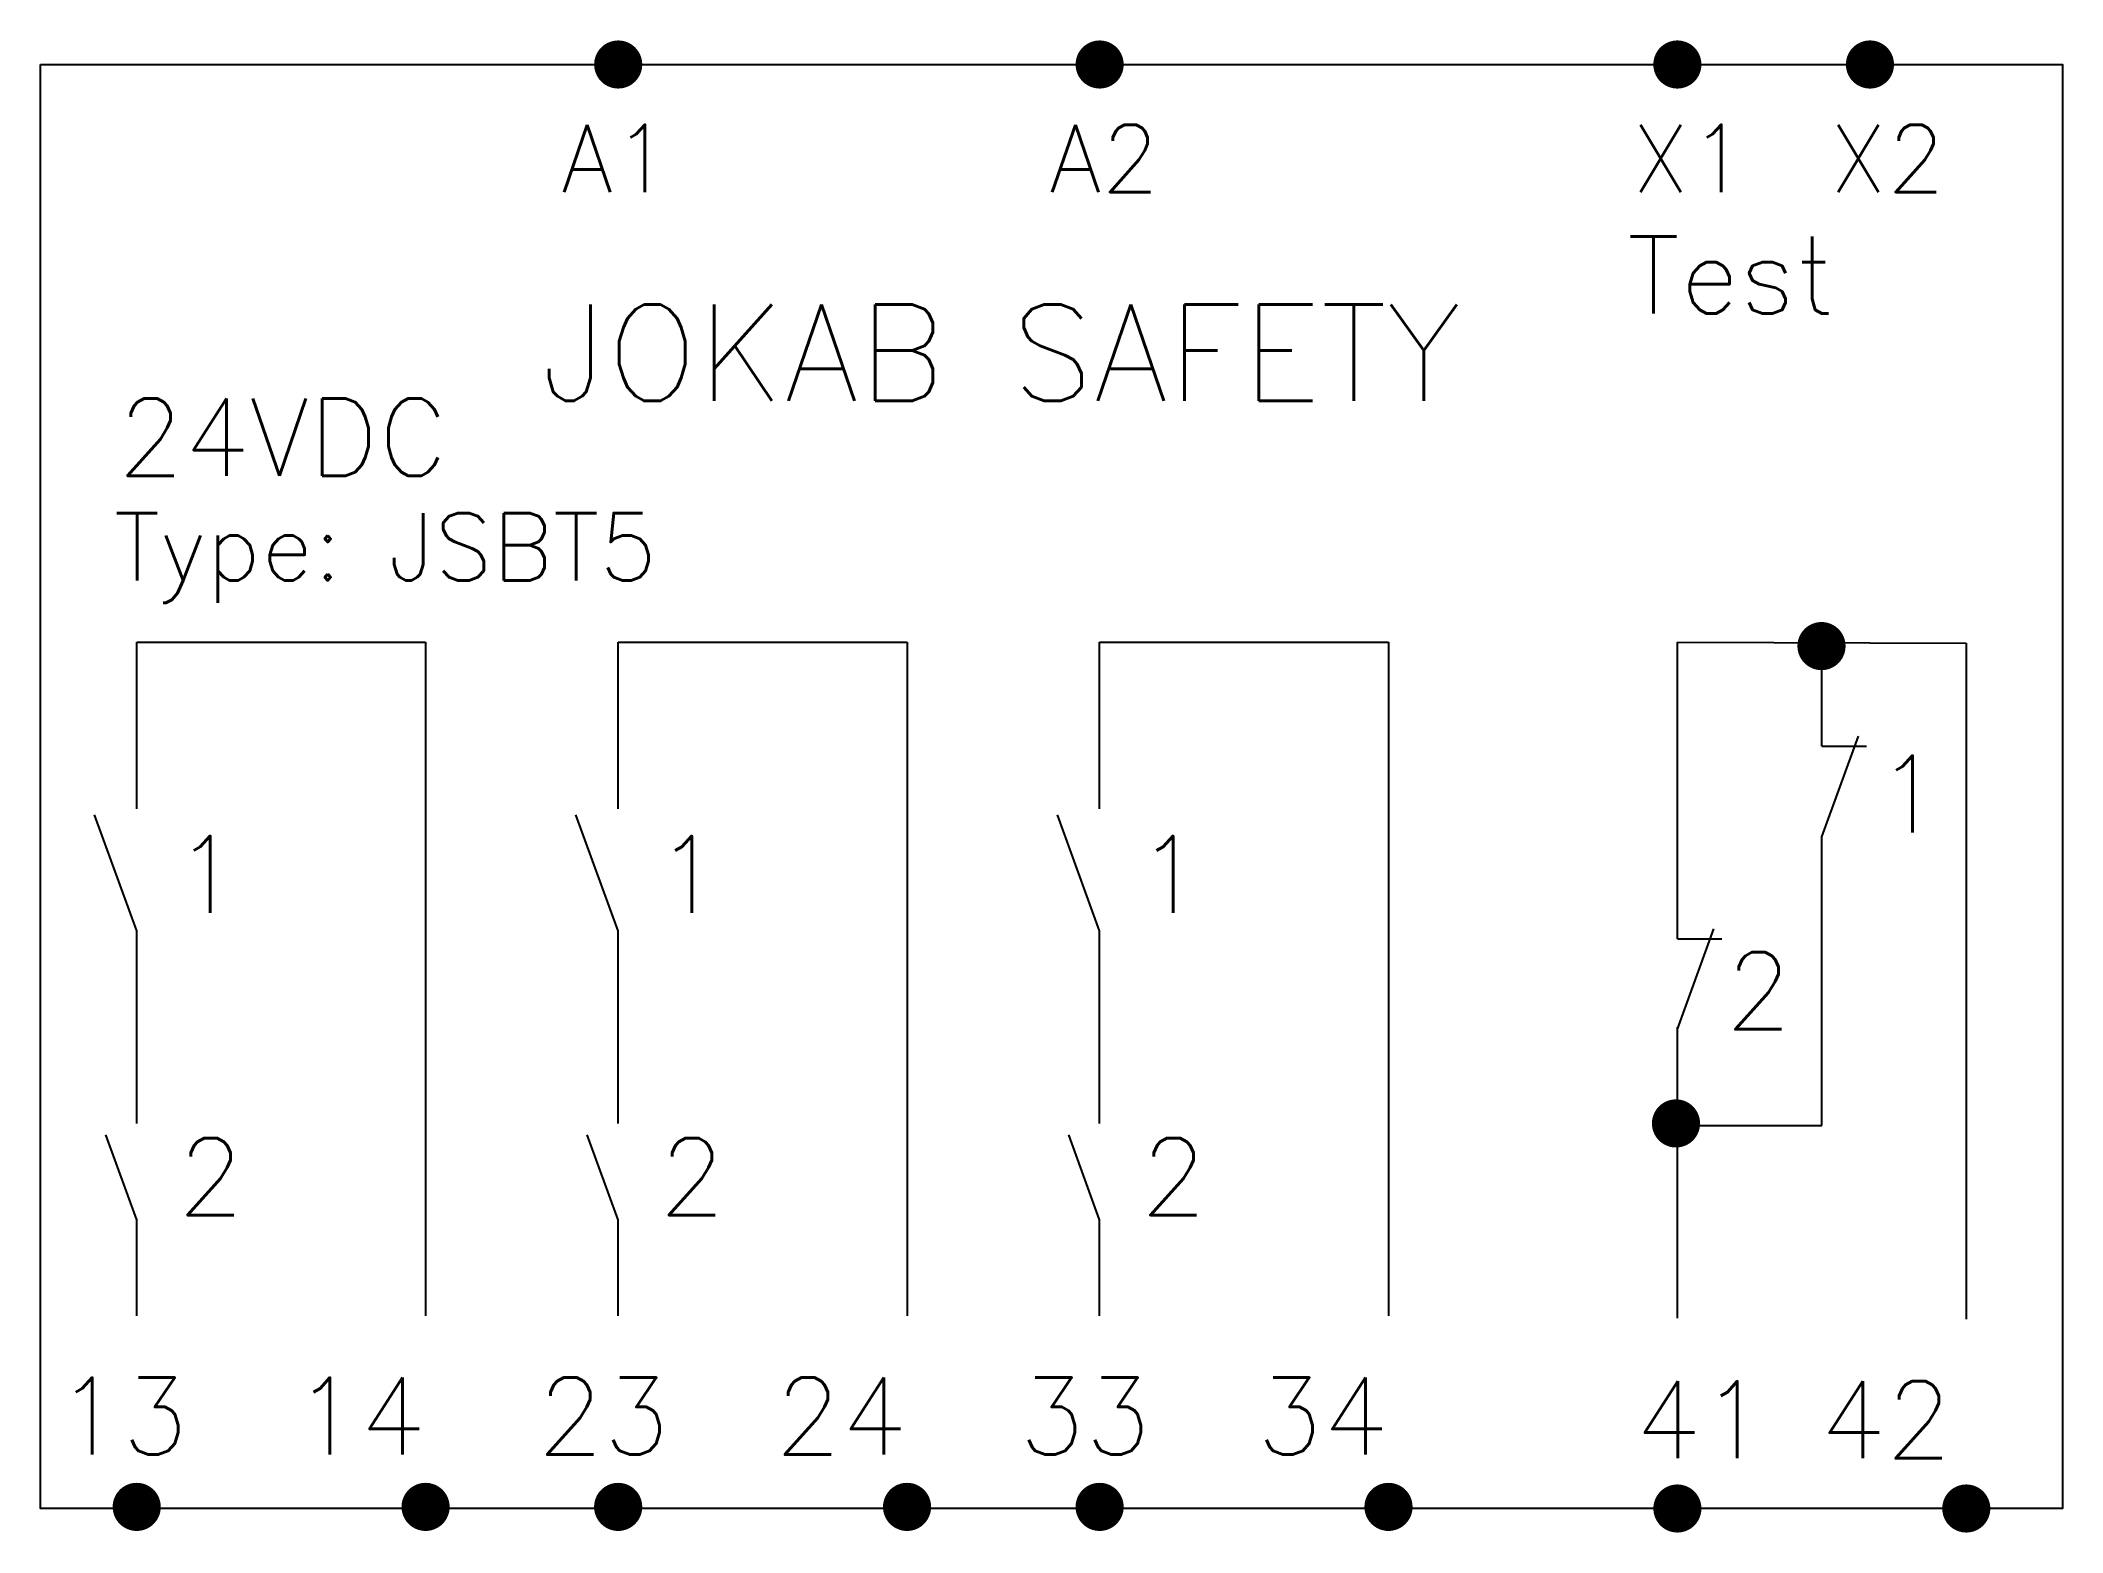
# Model space of a CAD drawing. Extents: x 0 to 52.5, y -0.6 to 38.1.
import ezdxf

# ---------------------------------------------------------------- set-up
doc = ezdxf.new("R2010")
doc.units = 0
doc.header["$LTSCALE"] = 7.5
doc.layers.add('1', color=7, linetype='CONTINUOUS')
doc.styles.add('T0', font='ROMANS.SHX')

# ---------------------------------------------------------------- blocks, each defined once
blk = doc.blocks.new('utg2')
at = {"layer": '1'}
for p, q in [((0, -7.706), (0, 0)), ((0, 0), (7.5, -0.026)), ((3.75, -2.706), (3.75, -0.103)), ((7.5, -0.026), (7.5, -17.579)), ((3.75, -5.053), (4.7, -2.443)), ((3.75, -2.706), (4.908, -2.706)), ((3.75, -12.553), (3.75, -5.053)), ((0, -10.053), (0.95, -7.443)), ((0, -7.706), (1.158, -7.706)), ((0, -17.553), (0, -10)), ((0, -12.553), (3.75, -12.553))]:
    blk.add_line(p, q, dxfattribs=at)
at = {"layer": '1', "const_width": 0.625}
for points in [[(3.429, -0.104, 1), (4.054, -0.104, 1)], [(-0.349, -12.5, 1), (0.276, -12.5, 1)], [(-0.312, -22.5, 1), (0.312, -22.5, 1)], [(7.188, -22.5, 1), (7.812, -22.5, 1)]]:
    blk.add_lwpolyline(points, format="xyb", close=True, dxfattribs=at)
at = {"layer": '1', "style": 'T0'}
for s, p in [('1', (5.162, -4.946)), ('2', (1.25, -10.053))]:
    blk.add_text(s, height=2, dxfattribs=at).set_placement(p)
at = {"layer": '1', "style": 'T0', "flags": 4}
blk.add_attdef('UTG', (-1.102, -21.195), '', height=2, dxfattribs=at)
blk = doc.blocks.new('utg1')
at = {"layer": '1'}
for p, q in [((0, 0), (7.5, 0)), ((0, -4.328), (0, 0)), ((7.5, 0), (7.5, -17.5)), ((0, -7.5), (-1.096, -4.489)), ((0, -12.5), (0, -7.5)), ((0, -15), (-0.803, -12.792)), ((0, -17.5), (0, -15))]:
    blk.add_line(p, q, dxfattribs=at)
at = {"layer": '1', "const_width": 0.625}
for points in [[(-0.313, -22.458, 1), (0.312, -22.458, 1)], [(7.187, -22.458, 1), (7.812, -22.458, 1)]]:
    blk.add_lwpolyline(points, format="xyb", close=True, dxfattribs=at)
at = {"layer": '1', "style": 'T0'}
for s, p in [('1', (0.965, -7.035)), ('2', (1.061, -14.881))]:
    blk.add_text(s, height=2, dxfattribs=at).set_placement(p)
at = {"layer": '1', "style": 'T0', "flags": 4}
blk.add_attdef('UTG', (-2.099, -21.1), '', height=2, dxfattribs=at)
blk = doc.blocks.new('VTYP')
at = {"layer": '1', "style": 'T0', "flags": 4}
blk.add_attdef('RT6', (0, 0), '', height=2, dxfattribs=at)

msp = doc.modelspace()

# ---------------------------------------------------------------- linework, layer by layer
at = {"layer": '1', "const_width": 0.625}
for points in [[(14.688, 37.5, 1), (15.312, 37.5, 1)], [(27.188, 37.5, 1), (27.812, 37.5, 1)], [(42.187, 37.5, 1), (42.812, 37.5, 1)], [(47.187, 37.5, 1), (47.812, 37.5, 1)]]:
    msp.add_lwpolyline(points, format="xyb", close=True, dxfattribs=at)
at = {"layer": '1'}
msp.add_lwpolyline([(0, 37.5), (52.5, 37.5), (52.5, 0), (0, 0)], close=True, dxfattribs=at)

# ---------------------------------------------------------------- block references
for name, p, values in [('VTYP', (2.004, 26.822), {'RT6': '24VDC'}), ('utg2', (42.5, 22.5), {'UTG': '41 42'}), ('utg1', (2.5, 22.5), {'UTG': '13  14'}), ('utg1', (15, 22.5), {'UTG': '23  24'}), ('utg1', (27.5, 22.5), {'UTG': '33  34'})]:
    msp.add_blockref(name, p, dxfattribs=at).add_auto_attribs(values)

# ---------------------------------------------------------------- texts
at = {"layer": '1', "style": 'T0'}
for s, height, p in [('A1', 1.75, (13.521, 34.187)), ('A2', 1.75, (26.195, 34.187)), ('X1', 1.75, (41.314, 34.187)), ('X2', 1.75, (46.446, 34.187)), ('Test', 2, (41.195, 31.03)), ('JOKAB SAFETY', 2.5, (12.992, 28.764)), ('Type: JSBT5', 1.75, (1.909, 24.101))]:
    msp.add_text(s, height=height, dxfattribs=at).set_placement(p)

doc.saveas('drawing.dxf')
